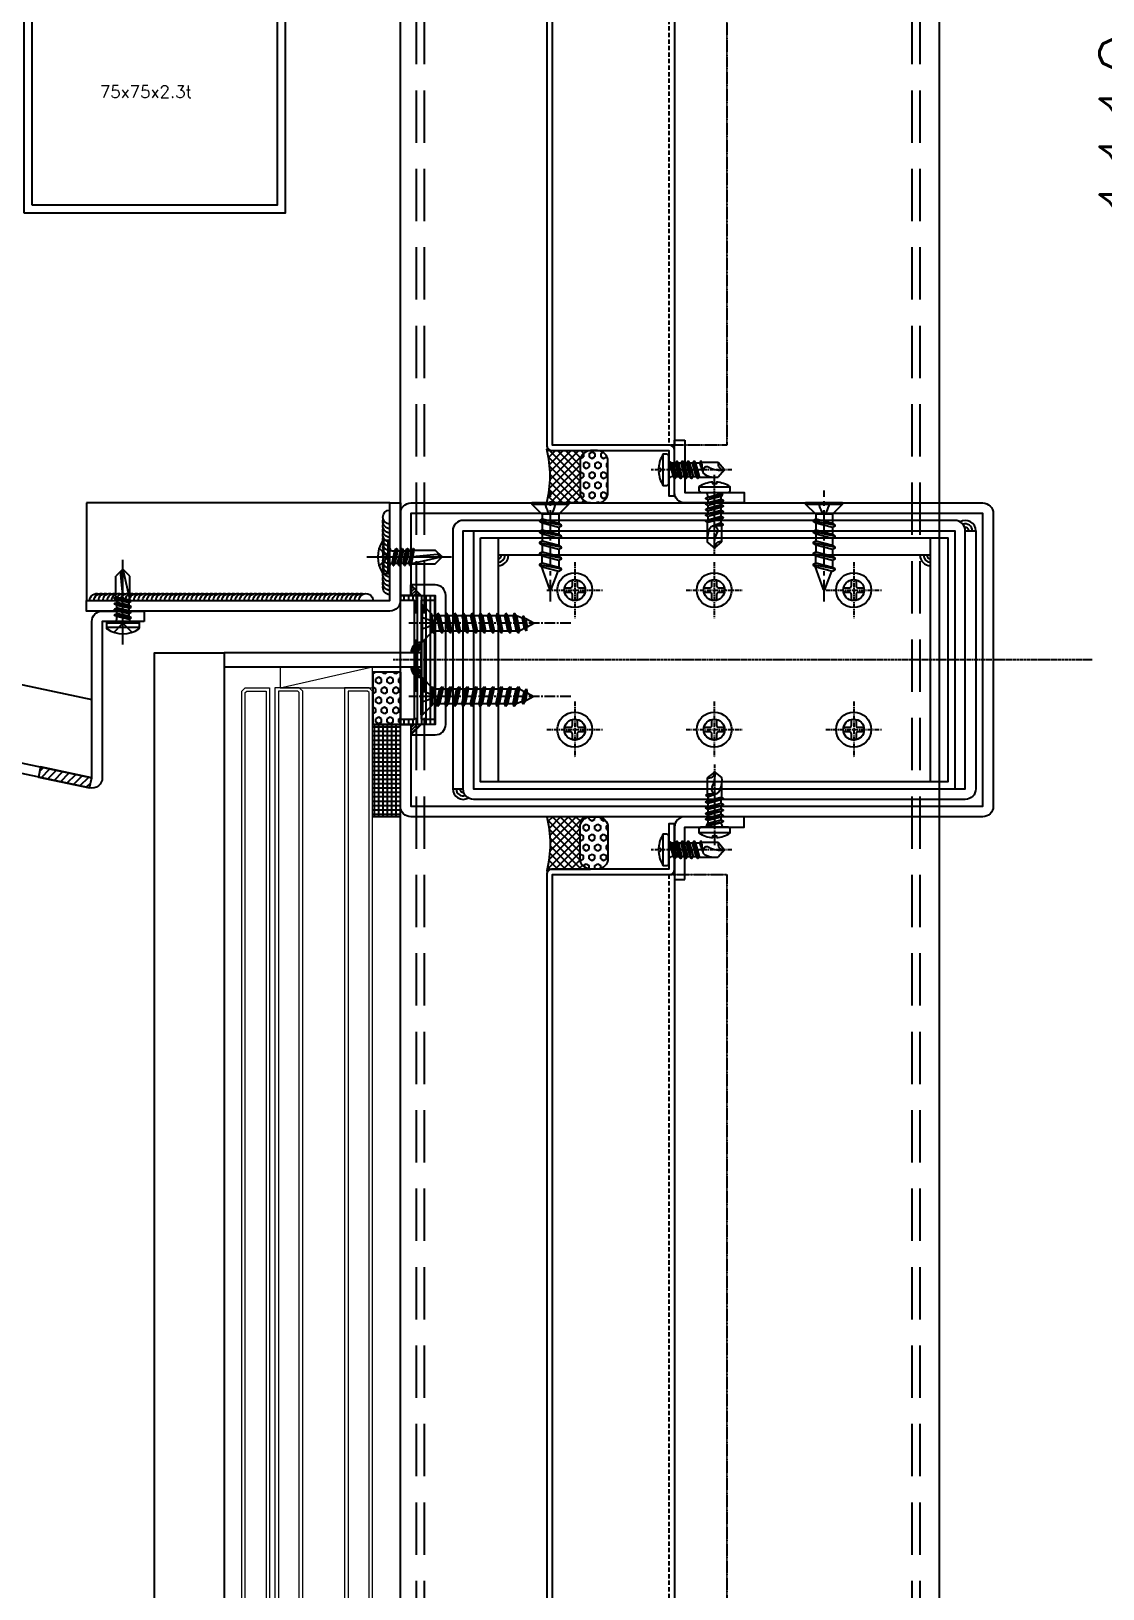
# Model space of a CAD drawing. Extents: x -3378 to 102197, y -3799 to 48702.
# Drawn here: x 85585.5 to 85892.8, y 17323.3 to 17770.1 of the extents above; entities that cross this region are included whole.
import ezdxf

# ---------------------------------------------------------------- set-up
doc = ezdxf.new("R2010")
doc.units = 0
for name, pattern in [('CEN1', [9, 6, -1, 1, -1]), ('CENTER', [2, 1.25, -0.25, 0.25, -0.25]), ('HIDDEN', [0.375, 0.25, -0.125])]:
    doc.linetypes.add(name, pattern=pattern)
for name, color, linetype in [('24WELD', 55, 'Continuous'), ('ARR', 6, 'Continuous'), ('BCM CL', 14, 'CENTER'), ('BCM-DIM', 54, 'Continuous'), ('BCM-draft', 252, 'Continuous'), ('BCM-SIL', 8, 'Continuous'), ('CENTER', 4, 'CENTER'), ('CL', 14, 'CENTER'), ('DIM', 173, 'Continuous'), ('GM_SECT_15', 15, 'Continuous'), ('不鏽鋼板S.S.PANEL', 30, 'Continuous'), ('填縫物 SEALANT', 1, 'Continuous'), ('泡棉', 8, 'Continuous'), ('矽利康', 9, 'Continuous'), ('螺絲 固定五金 FASTENERS', 124, 'Continuous'), ('螺絲、螺栓', 4, 'Continuous'), ('視覺模型鋁擠型暫替', 4, 'Continuous'), ('金屬面材 METAL PANEL', 2, 'Continuous'), ('镀锌钢板', 3, 'Continuous'), ('隔熱材 INSULATION', 9, 'HIDDEN'), ('隱藏線 HIDDEN', 8, 'HIDDEN')]:
    doc.layers.add(name, color=color, linetype=linetype)
doc.layers.add('BCM-GK', color=252, linetype='Continuous', lineweight=5)
doc.layers.add('BCM-GLA', color=4, linetype='Continuous', lineweight=5)
doc.layers.add('不顯示', color=254, linetype='Continuous', plot=False)
doc.styles.add('DIM', font='simplex.shx', dxfattribs={"bigfont": 'chineset.shx'})
doc.styles.add('GM_ANNO_TEXT', font='simplex.shx', dxfattribs={"width": 0.8})
doc.dimstyles.new('GM_DIM', dxfattribs={"dimscale": 0, "dimtxt": 20, "dimasz": 10, "dimexe": 5, "dimexo": 5, "dimgap": 5, "dimtad": 1, "dimdec": 0, "dimdsep": 46, "dimtxsty": 'GM_ANNO_TEXT', "dimblk": 'ARCHTICK', "dimcen": 0, "dimclrd": 4, "dimclre": 4, "dimclrt": 10, "dimadec": 0, "dimazin": 2, "dimtfac": 1, "dimtdec": 0, "dimtix": 1, "dimtofl": 0, "dimtmove": 2, "dimatfit": 3, "dimfxl": 1.5, "dimarcsym": 1})
pattern_1 = [(45, (-80931.47096, -992287.45455), (-0.44194173824, 0.44194173824), [])]

# ---------------------------------------------------------------- blocks, each defined once
blk = doc.blocks.new('75x75x2.3t')
at = {"layer": 'GM_SECT_15'}
for points in [[(0, -75), (75, -75), (75, 0), (0, 0)], [(2.3, -72.7), (72.7, -72.7), (72.7, -2.3), (2.3, -2.3)]]:
    blk.add_lwpolyline(points, close=True, dxfattribs=at)
at = {"layer": '不顯示', "linetype": 'Continuous', "insert": (21.79, -38.48), "char_height": 3.5, "attachment_point": 1, "style": 'DIM'}
blk.add_mtext_dynamic_manual_height_columns('75x75x2.3t', width=3.4858, gutter_width=17.5, heights=[0], dxfattribs=at)
blk = doc.blocks.new('*u927')
at = {"layer": 'CENTER', "color": 0, "ltscale": 5}
blk.add_line((28.28, 0), (-3.62, 0), dxfattribs=at)
at = {"layer": '螺絲、螺栓', "color": 0, "linetype": 'ByBlock', "ltscale": 0.2}
for p, q in [((0.3, 5.3), (0.3, -5.3)), ((3.1, 2.5), (3.1, -2.5)), ((3.1, 2.39), (4.64, 2.39)), ((5.08, 3.15), (6.34, -3.15)), ((5.7, 2.39), (7.79, 2.39)), ((8.23, 3.15), (9.49, -3.15)), ((8.85, 2.39), (10.94, 2.39)), ((11.38, 3.15), (12.64, -3.15)), ((12, 2.39), (14.09, 2.39)), ((14.53, 3.15), (15.79, -3.15)), ((17.24, 2.39), (15.15, 2.39)), ((17.68, 3.15), (18.94, -3.15)), ((18.17, 2.61), (24.84, 0.24)), ((3.1, -2.39), (5.9, -2.39)), ((6.96, -2.39), (9.05, -2.39)), ((10.11, -2.39), (12.2, -2.39)), ((13.26, -2.39), (15.35, -2.39)), ((16.41, -2.39), (18.5, -2.39)), ((24.84, -0.23), (19.52, -2.25))]:
    blk.add_line(p, q, dxfattribs=at)
blk.add_lwpolyline([(3.1, -2.5), (0.3, -5.3), (0, -5.3), (0, 5.3), (0.3, 5.3), (3.1, 2.5)], dxfattribs=at)
blk.add_lwpolyline([(0, 1.61, -0.048054), (2.67, 0.68, -0.292428), (3.1, 0, -0.292428), (2.67, -0.68, -0.048054), (0, -1.61, -0.048054)], format="xyb", dxfattribs=at)
for points in [[(6.34, -3.15), (5.9, -2.39), (4.64, 2.39), (5.08, 3.15), (5.27, 3.15), (5.7, 2.39), (6.96, -2.39), (6.53, -3.15)], [(9.49, -3.15), (9.05, -2.39), (7.79, 2.39), (8.23, 3.15), (8.42, 3.15), (8.85, 2.39), (10.11, -2.39), (9.68, -3.15)], [(12.64, -3.15), (12.2, -2.39), (10.94, 2.39), (11.38, 3.15), (11.57, 3.15), (12, 2.39), (13.26, -2.39), (12.83, -3.15)], [(15.79, -3.15), (15.35, -2.39), (14.09, 2.39), (14.53, 3.15), (14.72, 3.15), (15.15, 2.39), (16.41, -2.39), (15.98, -3.15)], [(18.94, -3.15), (18.5, -2.39), (17.24, 2.39), (17.68, 3.15), (17.87, 3.15), (18.3, 2.39), (19.56, -2.39), (19.13, -3.15)]]:
    blk.add_lwpolyline(points, close=True, dxfattribs=at)
blk.add_arc((24.75, 0), 0.252, 292.1627, 69.4623, dxfattribs=at)
blk = doc.blocks.new('*U929')
blk.add_blockref('*u927', (0, 0))
blk = doc.blocks.new('橫料01')
at = {"layer": '視覺模型鋁擠型暫替', "linetype": 'Continuous'}
h = blk.add_hatch(dxfattribs=at)
h.set_pattern_fill('ANSI31', color=1, scale=5)
h.set_pattern_definition(pattern_1)
h.paths.add_polyline_path([(-151.5, -26.5), (-148.5, -26.5), (-151.5, -23.5)])
h = blk.add_hatch(dxfattribs=at)
h.set_pattern_fill('ANSI31', color=1, scale=5)
h.set_pattern_definition(pattern_1)
h.paths.add_polyline_path([(-151.5, -66.5), (-148.5, -63.5), (-151.5, -63.5)])
at = {"layer": '視覺模型鋁擠型暫替', "color": 1, "linetype": 'Continuous'}
for points in [[(-148.5, -26.5), (-151.5, -26.5), (-151.5, -23.5), (-148.5, -26.5)], [(-148.5, -63.5), (-151.5, -63.5), (-151.5, -66.5), (-148.5, -63.5)]]:
    blk.add_lwpolyline(points, dxfattribs=at)
at = {"layer": '視覺模型鋁擠型暫替', "color": 7, "linetype": 'Continuous'}
for centre, radius, start, end in [((7.5, -8), 3, 0, 120), ((7.5, -8), 2, 0, 109.4712), ((7.5, -8), 1, 0, 99.5941), ((-136.5, -82.01), 3, 180, 300), ((-136.5, -82.01), 2, 180, 289.4712), ((-136.5, -82.01), 1, 180, 279.5941)]:
    blk.add_arc(centre, radius, start, end, dxfattribs=at)
at = {"layer": '金屬面材 METAL PANEL'}
for points in [[(-151.5, -63.5), (-151.5, -87.01), (12.5, -87.01), (12.5, -3), (-151.49, -3), (-151.5, -26.5), (-154.5, -26.5), (-154.49, -3, -0.414128), (-151.49, 0), (12.5, 0, -0.414214), (15.5, -3), (15.5, -87.01, -0.414214), (12.5, -90.01), (-151.5, -90.01, -0.414214), (-154.5, -87.01), (-154.5, -63.5)], [(-151.5, -66.5), (-144.5, -66.5, 0.414214), (-141.5, -63.5), (-141.5, -26.5, 0.414239), (-144.5, -23.5), (-151.5, -23.5), (-148.5, -26.5), (-144.5, -26.5), (-144.5, -63.5), (-148.5, -63.5)]]:
    blk.add_lwpolyline(points, format="xyb", close=True, dxfattribs=at)
at = {"layer": '镀锌钢板'}
for points in [[(-136.5, -82.01), (-136.5, -8), (4.5, -8), (4.5, -82.01), (7.5, -82.01), (7.5, -8, 0.414214), (4.5, -5), (-136.5, -5, 0.414214), (-139.5, -8), (-139.5, -82.01)], [(10.5, -8), (10.5, -82.01, -0.414214), (7.5, -85.01), (-133.5, -85.01, -0.414214), (-136.5, -82.01), (-136.5, -8), (-133.5, -8), (-133.5, -82.01), (7.5, -82.01), (7.5, -8)]]:
    blk.add_lwpolyline(points, format="xyb", close=True, dxfattribs=at)
at = {"layer": '螺絲 固定五金 FASTENERS', "xscale": -1.000000000000002, "rotation": 90}
for p in [(-111.5, 0), (-33, 0)]:
    blk.add_blockref('*U929', p, dxfattribs=at)
blk = doc.blocks.new('*U35')
blk.add_lwpolyline([(1.22, 0.68), (2.48, 0.68, -0.398336), (3.02, 0.16, -0.027263), (3.02, -0.16, -0.398336), (2.48, -0.68), (1.22, -0.68, 0.414214), (0.68, -1.22), (0.68, -2.48, -0.398336), (0.16, -3.02, -0.027263), (-0.16, -3.02, -0.398336), (-0.68, -2.48), (-0.68, -1.22, 0.414214), (-1.22, -0.68), (-2.48, -0.68, -0.398336), (-3.02, -0.16, -0.027263), (-3.02, 0.16, -0.398336), (-2.48, 0.68), (-1.22, 0.68, 0.414214), (-0.68, 1.22), (-0.68, 2.48, -0.398336), (-0.16, 3.02, -0.027263), (0.16, 3.02, -0.398336), (0.68, 2.48), (0.68, 1.22, 0.414214)], format="xyb", close=True)
blk.add_circle((0, 0), 5)
at = {"layer": 'CL'}
for p, q in [((0, 8.04), (0, -8.04)), ((-8.04, 0), (8.04, 0))]:
    blk.add_line(p, q, dxfattribs=at)
blk = doc.blocks.new('圓孔6mm')
at = {"layer": '視覺模型鋁擠型暫替', "color": 6, "linetype": 'Continuous'}
blk.add_circle((0, 0), 3, dxfattribs=at)
at = {"layer": 'BCM-draft'}
blk.add_blockref('*U35', (0, 0), dxfattribs=at)
blk = doc.blocks.new('4t 托架')
at = {"layer": '視覺模型鋁擠型暫替', "color": 7, "linetype": 'Continuous'}
for centre, radius, start, end in [((14.5, -11.5), 1, 270, 0), ((14.5, -11.5), 2, 270, 0), ((14.5, -11.5), 3, 270, 0), ((138.5, -11.5), 3, 180, 270), ((138.5, -11.5), 2, 180, 270), ((138.5, -11.5), 1, 180, 270)]:
    blk.add_arc(centre, radius, start, end, dxfattribs=at)
at = {"layer": '镀锌钢板', "color": 6, "linetype": 'Continuous'}
for p, q in [((14.5, -6.5), (14.5, -76.51)), ((138.5, -76.51), (138.5, -6.5)), ((138.5, -11.5), (14.5, -11.5))]:
    blk.add_line(p, q, dxfattribs=at)
blk.add_lwpolyline([(9.5, -6.5), (143.5, -6.5), (143.5, -76.51), (9.5, -76.51)], close=True, dxfattribs=at)
at = {"layer": '視覺模型鋁擠型暫替', "linetype": 'Continuous'}
for p in [(36.5, -21.5), (76.5, -21.5), (116.5, -21.5), (36.5, -61.51), (76.5, -61.51), (116.5, -61.51)]:
    blk.add_blockref('圓孔6mm', p, dxfattribs=at)
blk = doc.blocks.new('A$C4E2A2353')
at = {"layer": 'ARR', "color": 0, "linetype": 'ByBlock', "ltscale": 0.3}
for p, q in [((0.3, -5.3), (0.3, 5.3)), ((3.1, -2.5), (3.1, 2.5)), ((4.38, 2.15), (3.1, 2.15)), ((3.1, 1.24), (3.82, -2.16)), ((4.71, 2.87), (4.38, 2.15)), ((4.38, 2.15), (5.3, -2.16)), ((4.43, 1.96), (5.34, -2.36)), ((5.34, 2.15), (4.71, 2.87)), ((4.71, 2.87), (5.93, -2.88)), ((4.89, 2.06), (5.8, -2.26)), ((6.82, 2.15), (5.34, 2.15)), ((5.34, 2.15), (6.26, -2.16)), ((5.34, 2.15), (6.26, -2.16)), ((7.15, 2.87), (6.82, 2.15)), ((6.82, 2.15), (7.74, -2.16)), ((6.86, 1.96), (7.78, -2.36)), ((7.78, 2.15), (7.15, 2.87)), ((7.15, 2.87), (8.37, -2.88)), ((7.32, 2.06), (8.24, -2.26)), ((9.26, 2.15), (7.78, 2.15)), ((7.78, 2.15), (8.7, -2.16)), ((7.78, 2.15), (8.7, -2.16)), ((9.59, 2.87), (9.26, 2.15)), ((9.26, 2.15), (10.17, -2.16)), ((9.3, 1.96), (10.21, -2.36)), ((10.22, 2.15), (9.59, 2.87)), ((9.59, 2.87), (10.81, -2.88)), ((9.76, 2.06), (10.67, -2.26)), ((11.7, 2.15), (10.22, 2.15)), ((10.22, 2.15), (11.13, -2.16)), ((10.22, 2.15), (11.13, -2.16)), ((12.02, 2.87), (11.7, 2.15)), ((11.7, 2.15), (12.61, -2.16)), ((11.74, 1.96), (12.65, -2.36)), ((12.66, 2.15), (12.02, 2.87)), ((12.02, 2.87), (13.24, -2.88)), ((12.2, 2.06), (13.11, -2.26)), ((14.13, 2.15), (12.66, 2.15)), ((12.66, 2.15), (13.57, -2.16)), ((12.66, 2.15), (13.57, -2.16)), ((14.46, 2.87), (14.13, 2.15)), ((14.13, 2.15), (15.05, -2.16)), ((14.18, 1.96), (15.09, -2.36)), ((15.09, 2.15), (14.46, 2.87)), ((14.46, 2.87), (15.68, -2.88)), ((14.64, 2.06), (15.55, -2.26)), ((16.57, 2.15), (15.09, 2.15)), ((15.09, 2.15), (16.01, -2.16)), ((15.09, 2.15), (16.01, -2.16)), ((16.9, 2.87), (16.57, 2.15)), ((16.57, 2.15), (17.49, -2.16)), ((16.61, 1.96), (17.53, -2.36)), ((17.53, 2.15), (16.9, 2.87)), ((16.9, 2.87), (18.12, -2.88)), ((17.07, 2.06), (17.99, -2.26)), ((19.01, 2.15), (17.53, 2.15)), ((17.53, 2.15), (18.45, -2.16)), ((17.53, 2.15), (18.45, -2.16)), ((19.34, 2.87), (19.01, 2.15)), ((19.01, 2.15), (19.92, -2.16)), ((19.05, 1.96), (19.96, -2.36)), ((19.97, 2.15), (19.34, 2.87)), ((19.34, 2.87), (20.56, -2.88)), ((19.51, 2.06), (20.42, -2.26)), ((21.45, 2.15), (19.97, 2.15)), ((19.97, 2.15), (20.88, -2.16)), ((19.97, 2.15), (20.88, -2.16)), ((21.77, 2.87), (21.45, 2.15)), ((21.77, 2.87), (21.45, 2.15)), ((21.45, 2.15), (22.36, -2.16)), ((21.45, 2.15), (22.36, -2.16)), ((21.49, 1.96), (22.4, -2.36)), ((21.49, 1.96), (22.4, -2.36)), ((22.41, 2.15), (21.77, 2.87)), ((21.77, 2.87), (22.99, -2.88)), ((22.41, 2.15), (21.77, 2.87)), ((21.77, 2.87), (22.99, -2.88)), ((21.95, 2.06), (22.86, -2.26)), ((21.95, 2.06), (22.86, -2.26)), ((23.88, 2.15), (22.41, 2.15)), ((22.41, 2.15), (23.32, -2.16)), ((23.88, 2.15), (22.41, 2.15)), ((22.41, 2.15), (23.32, -2.16)), ((22.41, 2.15), (23.32, -2.16)), ((22.41, 2.15), (23.32, -2.16)), ((24.21, 2.87), (23.88, 2.15)), ((24.21, 2.87), (23.88, 2.15)), ((23.88, 2.15), (24.8, -2.16)), ((23.88, 2.15), (24.8, -2.16)), ((23.93, 1.96), (24.84, -2.36)), ((23.93, 1.96), (24.84, -2.36)), ((24.84, 2.15), (24.21, 2.87)), ((24.21, 2.87), (25.43, -2.88)), ((24.84, 2.15), (24.21, 2.87)), ((24.21, 2.87), (25.43, -2.88)), ((24.38, 2.06), (25.3, -2.26)), ((24.38, 2.06), (25.3, -2.26)), ((26.32, 2.15), (24.84, 2.15)), ((24.84, 2.15), (25.76, -2.16)), ((26.32, 2.15), (24.84, 2.15)), ((24.84, 2.15), (25.76, -2.16)), ((24.84, 2.15), (25.76, -2.16)), ((24.84, 2.15), (25.76, -2.16)), ((26.65, 2.87), (26.32, 2.15)), ((26.65, 2.87), (26.32, 2.15)), ((26.32, 2.15), (27.24, -2.16)), ((26.32, 2.15), (27.24, -2.16)), ((26.36, 1.96), (27.28, -2.36)), ((26.36, 1.96), (27.28, -2.36)), ((27.28, 2.15), (26.65, 2.87)), ((26.65, 2.87), (27.87, -2.88)), ((27.28, 2.15), (26.65, 2.87)), ((26.65, 2.87), (27.87, -2.88)), ((26.82, 2.06), (27.74, -2.26)), ((26.82, 2.06), (27.74, -2.26)), ((28.91, 1.45), (27.28, 2.15)), ((27.28, 2.15), (28.19, -2.16)), ((27.28, 2.15), (28.19, -2.16)), ((27.28, 2.15), (28.19, -2.16)), ((27.28, 2.15), (28.19, -2.16)), ((29.24, 2.17), (28.91, 1.45)), ((28.91, 1.45), (29.52, -1.46)), ((29.96, 0.99), (29.24, 2.17)), ((29.24, 2.17), (30.16, -2.18)), ((32.25, 0), (29.96, 1.25)), ((29.96, 0.99), (30.39, -1)), ((32.26, 0), (32.25, 0)), ((3.1, -1.02), (3.49, -2.88)), ((3.1, -2.44), (3.49, -2.88)), ((3.49, -2.88), (3.82, -2.16)), ((3.82, -2.16), (5.3, -2.16)), ((5.3, -2.16), (5.93, -2.88)), ((5.93, -2.88), (6.26, -2.16)), ((6.26, -2.16), (7.74, -2.16)), ((7.74, -2.16), (8.37, -2.88)), ((8.37, -2.88), (8.7, -2.16)), ((8.7, -2.16), (10.17, -2.16)), ((10.17, -2.16), (10.81, -2.88)), ((10.81, -2.88), (11.13, -2.16)), ((11.13, -2.16), (12.61, -2.16)), ((12.61, -2.16), (13.24, -2.88)), ((13.24, -2.88), (13.57, -2.16)), ((13.57, -2.16), (15.05, -2.16)), ((15.05, -2.16), (15.68, -2.88)), ((15.68, -2.88), (16.01, -2.16)), ((16.01, -2.16), (17.49, -2.16)), ((17.49, -2.16), (18.12, -2.88)), ((18.12, -2.88), (18.45, -2.16)), ((18.45, -2.16), (19.92, -2.16)), ((19.92, -2.16), (20.56, -2.88)), ((20.56, -2.88), (20.88, -2.16)), ((20.88, -2.16), (22.36, -2.16)), ((22.36, -2.16), (22.99, -2.88)), ((22.36, -2.16), (22.99, -2.88)), ((22.99, -2.88), (23.32, -2.16)), ((22.99, -2.88), (23.32, -2.16)), ((23.32, -2.16), (24.8, -2.16)), ((23.32, -2.16), (24.8, -2.16)), ((24.8, -2.16), (25.43, -2.88)), ((24.8, -2.16), (25.43, -2.88)), ((25.43, -2.88), (25.76, -2.16)), ((25.43, -2.88), (25.76, -2.16)), ((25.76, -2.16), (27.24, -2.16)), ((25.76, -2.16), (27.24, -2.16)), ((27.24, -2.16), (27.87, -2.88)), ((27.24, -2.16), (27.87, -2.88)), ((27.87, -2.88), (28.19, -2.16)), ((27.87, -2.88), (28.19, -2.16)), ((28.19, -2.16), (29.52, -1.46)), ((29.52, -1.46), (30.16, -2.18)), ((30.16, -2.18), (30.39, -1)), ((30.39, -1), (32.25, -0.01)), ((32.25, -0.01), (32.26, 0))]:
    blk.add_line(p, q, dxfattribs=at)
at = {"layer": 'ARR', "color": 0, "linetype": 'CEN1', "ltscale": 0.5}
blk.add_line((42.86, 0), (-3.62, 0), dxfattribs=at)
at = {"layer": 'ARR', "color": 0, "linetype": 'ByBlock', "ltscale": 0.3}
blk.add_lwpolyline([(3.1, 2.5), (0.3, 5.3), (0, 5.3), (0, -5.3), (0.3, -5.3), (3.1, -2.5)], dxfattribs=at)
blk.add_lwpolyline([(0, -1.61, 0.048054), (2.67, -0.68, 0.292428), (3.1, 0, 0.292428), (2.67, 0.68, 0.048054), (0, 1.61, 0.048054)], format="xyb", dxfattribs=at)
blk = doc.blocks.new('*U920')
at = {"layer": '螺絲、螺栓', "color": 0, "linetype": 'ByBlock', "xscale": -1, "rotation": 180}
blk.add_blockref('A$C4E2A2353', (0, 0), dxfattribs=at)
blk = doc.blocks.new('玻璃飾條03')
at = {"layer": '視覺模型鋁擠型暫替', "color": 2, "linetype": 'Continuous'}
for centre, radius, start, end in [((56.5, 0), 3, 90, 180), ((56.5, 0), 2.5, 90, 180), ((56.5, 0), 2, 90, 180), ((56.5, 0), 1.5, 90, 180), ((56.5, 0), 1, 90, 180), ((56.5, -4), 3, 180, 270), ((56.5, -4), 2.5, 180, 270), ((56.5, -4), 2, 180, 270), ((56.5, -4), 1.5, 180, 270), ((56.5, -4), 1, 180, 270)]:
    blk.add_arc(centre, radius, start, end, dxfattribs=at)
at = {"layer": '金屬面材 METAL PANEL', "linetype": 'Continuous'}
for points in [[(56.5, -19), (60.5, -19), (60.5, 15), (56.5, 15)], [(0, -4), (56.5, -4), (56.5, 0), (0, 0)]]:
    blk.add_lwpolyline(points, close=True, dxfattribs=at)
at = {"layer": '螺絲 固定五金 FASTENERS', "xscale": -1, "rotation": 180}
blk.add_blockref('*U920', (56.5, 8.5), dxfattribs=at)
at = {"layer": '螺絲 固定五金 FASTENERS'}
blk.add_blockref('*U920', (56.5, -12.5), dxfattribs=at)
blk = doc.blocks.new('A$C19CB1797')
at = {"layer": 'BCM-SIL'}
for p, q in [((8.28, 24.29, 0), (8.28, 0, 0)), ((3.53, 19.39, 0), (13.03, 19.39, 0)), ((3.53, 18.16, 0), (13.03, 18.16, 0)), ((6.49, 17.06, 0), (5.88, 16.71, 0)), ((5.88, 16.71, 0), (10.68, 15.91, 0)), ((5.88, 16.71, 0), (5.88, 16.51, 0)), ((5.88, 16.51, 0), (10.68, 15.72, 0)), ((5.88, 16.51, 0), (6.49, 16.16, 0)), ((6.49, 15.47, 0), (5.88, 15.12, 0)), ((5.88, 15.12, 0), (10.68, 14.32, 0)), ((5.88, 15.12, 0), (5.88, 14.92, 0)), ((5.88, 14.92, 0), (10.68, 14.13, 0)), ((5.88, 14.92, 0), (6.49, 14.57, 0)), ((6.49, 13.88, 0), (5.88, 13.53, 0)), ((5.88, 13.53, 0), (10.68, 12.74, 0)), ((5.88, 13.53, 0), (5.88, 13.33, 0)), ((6.49, 17.06, 0), (10.07, 16.26, 0)), ((6.49, 16.16, 0), (10.07, 15.36, 0)), ((6.49, 16.16, 0), (6.49, 15.47, 0)), ((6.49, 15.47, 0), (10.07, 14.68, 0)), ((6.49, 14.57, 0), (10.07, 13.78, 0)), ((6.49, 14.57, 0), (6.49, 13.88, 0)), ((6.49, 13.88, 0), (10.07, 13.09, 0)), ((10.07, 17.06, 0), (10.07, 16.26, 0)), ((10.07, 17.06, 0), (10.07, 16.26, 0)), ((10.07, 16.26, 0), (10.68, 15.91, 0)), ((10.68, 15.72, 0), (10.07, 15.36, 0)), ((10.07, 15.36, 0), (10.07, 14.68, 0)), ((10.07, 14.68, 0), (10.68, 14.32, 0)), ((10.68, 14.13, 0), (10.07, 13.78, 0)), ((10.07, 13.78, 0), (10.07, 13.09, 0)), ((10.68, 15.91, 0), (10.68, 15.72, 0)), ((10.68, 14.32, 0), (10.68, 14.13, 0)), ((5.88, 13.33, 0), (10.68, 12.54, 0)), ((5.88, 13.33, 0), (6.49, 12.98, 0)), ((6.49, 12.3, 0), (5.88, 11.94, 0)), ((5.88, 11.94, 0), (10.68, 11.15, 0)), ((5.88, 11.94, 0), (5.88, 11.75, 0)), ((5.88, 11.75, 0), (10.68, 10.95, 0)), ((5.88, 11.75, 0), (6.28, 11.52, 0)), ((8.28, 2.66, 0), (6.28, 11.52, 0)), ((6.28, 11.52, 0), (6.28, 4.66, 0)), ((6.28, 11.52, 0), (10.28, 10.72, 0)), ((6.49, 12.98, 0), (10.07, 12.19, 0)), ((6.49, 12.98, 0), (6.49, 12.3, 0)), ((6.49, 12.3, 0), (10.07, 11.5, 0)), ((9.03, 4.16, 0), (8.28, 11.12, 0)), ((10.07, 13.09, 0), (10.68, 12.74, 0)), ((10.68, 12.54, 0), (10.07, 12.19, 0)), ((10.07, 12.19, 0), (10.07, 11.5, 0)), ((10.07, 11.5, 0), (10.68, 11.15, 0)), ((10.68, 10.95, 0), (10.28, 10.72, 0)), ((10.28, 10.72, 0), (10.28, 4.66, 0)), ((10.68, 12.74, 0), (10.68, 12.54, 0)), ((10.68, 11.15, 0), (10.68, 10.95, 0)), ((6.28, 4.66, 0), (8.28, 2.66, 0)), ((8.28, 2.66, 0), (10.28, 4.66, 0)), ((8.28, 2.66, 0), (9.03, 4.16, 0))]:
    blk.add_line(p, q, dxfattribs=at)
at = {"layer": 'BCM-SIL', "elevation": 0}
blk.add_lwpolyline([(12.8, 19.81, 0.297439), (3.75, 19.81, 0.253368), (3.53, 19.39), (3.53, 18.16, 0.414214), (4.03, 17.66), (12.53, 17.66, 0.414214), (13.03, 18.16), (13.03, 19.39, 0.253368)], format="xyb", close=True, dxfattribs=at)
at = {"layer": 'BCM-SIL', "ltscale": 0.1, "elevation": 0}
blk.add_lwpolyline([(5.78, 20.77), (7.8, 18.64, 0.205918), (8.28, 18.43, 0.205918), (8.75, 18.64), (10.78, 20.77)], format="xyb", dxfattribs=at)
at = {"layer": 'BCM-SIL'}
for centre, start, end in [((5.89, 17.06, 0), 0, 90), ((10.67, 17.06, 0), 90, 180)]:
    blk.add_arc(centre, 0.6, start, end, dxfattribs=at)
blk = doc.blocks.new('*U740')
for centre, end in [((1.34, 41.48), 196.35291), ((1.43, 43.98), 196.35291), ((1.02, 31.48), 196.35291), ((1.1, 33.98), 196.35291), ((1.18, 36.48), 196.35291), ((1.26, 38.98), 196.35291), ((0.78, 23.99), 196.35291), ((0.86, 26.49), 196.35291), ((0.94, 28.98), 196.35291), ((0.45, 13.99), 196.35291), ((0.53, 16.49), 196.35291), ((0.62, 18.99), 196.35291), ((0.7, 21.49), 196.35291), ((0.21, 6.5), 196.35291), ((0.29, 9), 196.35291), ((0.37, 11.49), 196.35291), ((0.13, 4), 268.14306)]:
    blk.add_arc(centre, 4, 88.14306, end)
blk = doc.blocks.new('*U741')
for centre, end in [((-156.42, 5.07), 286.35291), ((-153.92, 4.99), 286.35291), ((-151.42, 4.91), 286.35291), ((-148.92, 4.83), 286.35291), ((-146.42, 4.75), 286.35291), ((-143.92, 4.67), 286.35291), ((-141.43, 4.59), 286.35291), ((-138.93, 4.5), 286.35291), ((-136.43, 4.42), 286.35291), ((-133.93, 4.34), 286.35291), ((-131.43, 4.26), 286.35291), ((-128.93, 4.18), 286.35291), ((-126.43, 4.1), 286.35291), ((-123.93, 4.02), 286.35291), ((-121.44, 3.94), 286.35291), ((-118.94, 3.86), 286.35291), ((-116.44, 3.78), 286.35291), ((-113.94, 3.69), 286.35291), ((-111.44, 3.61), 286.35291), ((-108.94, 3.53), 286.35291), ((-106.44, 3.45), 286.35291), ((-103.95, 3.37), 286.35291), ((-101.45, 3.29), 286.35291), ((-98.95, 3.21), 286.35291), ((-96.45, 3.13), 286.35291), ((-93.95, 3.05), 286.35291), ((-91.45, 2.96), 286.35291), ((-88.95, 2.88), 286.35291), ((-86.45, 2.8), 286.35291), ((-83.96, 2.72), 286.35291), ((-81.46, 2.64), 286.35291), ((-78.96, 2.56), 286.35291), ((-76.46, 2.48), 286.35291), ((-73.96, 2.4), 286.35291), ((-71.46, 2.32), 286.35291), ((-68.96, 2.24), 286.35291), ((-66.47, 2.15), 286.35291), ((-63.97, 2.07), 286.35291), ((-61.47, 1.99), 286.35291), ((-58.97, 1.91), 286.35291), ((-56.47, 1.83), 286.35291), ((-53.97, 1.75), 286.35291), ((-51.47, 1.67), 286.35291), ((-48.97, 1.59), 286.35291), ((-46.48, 1.51), 286.35291), ((-43.98, 1.43), 286.35291), ((-41.48, 1.34), 286.35291), ((-38.98, 1.26), 286.35291), ((-36.48, 1.18), 286.35291), ((-33.98, 1.1), 286.35291), ((-31.48, 1.02), 286.35291), ((-28.98, 0.94), 286.35291), ((-26.49, 0.86), 286.35291), ((-23.99, 0.78), 286.35291), ((-21.49, 0.7), 286.35291), ((-18.99, 0.62), 286.35291), ((-16.49, 0.53), 286.35291), ((-13.99, 0.45), 286.35291), ((-11.49, 0.37), 286.35291), ((-9, 0.29), 286.35291), ((-6.5, 0.21), 286.35291), ((-4, 0.13), 358.14306)]:
    blk.add_arc(centre, 4, 178.14306, end)
blk = doc.blocks.new('鋁板彎01')
at = {"layer": '金屬面材 METAL PANEL', "linetype": 'Continuous'}
blk.add_line((-3, 0), (-90, 0), dxfattribs=at)
at = {"layer": '金屬面材 METAL PANEL'}
blk.add_line((-90, 0), (-90, -28), dxfattribs=at)
blk.add_lwpolyline([(0, 0), (0, -28, -0.414214), (-3, -31), (-90, -31), (-90, -28), (-3, -28), (-3, 0), (-0.01, 0)], format="xyb", dxfattribs=at)
at = {"layer": '24WELD', "xscale": -0.5062500000000012, "yscale": 0.5062500000000012, "zscale": 0.5062500000000005, "rotation": 178.1430628016458}
for name, p in [('*U740', (-3, -2.03)), ('*U741', (-7.86, -28))]:
    blk.add_blockref(name, p, dxfattribs=at)
at = {"layer": 'BCM-SIL', "rotation": 90}
blk.add_blockref('A$C19CB1797', (14.66, -23.78, 0), dxfattribs=at)
blk = doc.blocks.new('*u55')
at = {"layer": '泡棉'}
h = blk.add_hatch(dxfattribs=at)
h.set_pattern_fill('HEX', color=256, scale=0.3)
h.set_pattern_definition([(0, (-4141.5022, 978.2385), (0, 1.6497784), [0.9525, -1.905]), (120, (-4141.5022, 978.2385), (-1.42875, -0.8248892), [0.9525, -1.905]), (60, (-4140.5497, 978.2385), (-1.42875, 0.8248892), [0.9525, -1.905])])
edge = h.paths.add_edge_path()
edge.add_line((-12, 9.53), (-3, 9.53))
edge.add_arc((-3, 12.53), 3, 270, 360)
edge.add_line((0, 12.53), (0, 14.53))
edge.add_arc((-3, 14.53), 3, 0, 90)
edge.add_line((-3, 17.53), (-12, 17.53))
edge.add_arc((-12, 14.53), 3, 90, 180)
edge.add_line((-15, 14.53), (-15, 12.53))
edge.add_arc((-12, 12.53), 3, 180, 270)
at = {"layer": '矽利康'}
h = blk.add_hatch(dxfattribs=at)
h.set_pattern_fill('ANSI37', color=256, scale=0.5, style=0)
h.set_pattern_definition([(45, (-4141.5022, 978.2385), (-1.122532, 1.122532), []), (135, (-4141.5022, 978.2385), (-1.122532, -1.122532), [])])
edge = h.paths.add_edge_path()
edge.add_arc((-7.73, -32.06), 32.98, 76.4372, 103.5628)
edge.add_arc((-16.6, 1.13), 1.6, 315, 360)
edge.add_line((-15, 1.13), (-15, 12.53))
edge.add_arc((-12, 12.53), 3, 180, 270)
edge.add_line((-12, 9.53), (-3, 9.53))
edge.add_arc((-3, 12.53), 3, 270, 360)
edge.add_line((0, 12.53), (0, 0))
at = {"layer": '泡棉'}
blk.add_lwpolyline([(-12, 9.53), (-3, 9.53, 0.414214), (0, 12.53), (0, 14.53, 0.414214), (-3, 17.53), (-12, 17.53, 0.414214), (-15, 14.53), (-15, 12.53, 0.414214)], format="xyb", close=True, dxfattribs=at)
at = {"layer": '矽利康'}
blk.add_lwpolyline([(0, 0, 0.118914), (-15.47, 0, 0.198912), (-15, 1.13), (-15, 12.53, 0.414214), (-12, 9.53), (-3, 9.53, 0.414214), (0, 12.53)], format="xyb", close=True, dxfattribs=at)
blk = doc.blocks.new('M5x16圓頭自攻')
at = {"layer": 'ARR', "color": 0, "linetype": 'ByBlock', "ltscale": 0.3}
for p, q in [((-1.61, -4.5), (-1.61, 4.5)), ((0.5, 2.24), (1.14, 1.9)), ((0.72, 2.13), (1.65, -2.5)), ((1.89, 1.9), (1.14, 1.9)), ((2.24, 2.5), (3.24, -2.5)), ((3.48, 1.9), (2.73, 1.9)), ((3.83, 2.5), (4.83, -2.5)), ((5.07, 1.9), (4.32, 1.9)), ((5.42, 2.5), (6.42, -2.5)), ((6.81, 1.9), (5.91, 1.9)), ((7.16, 2.5), (8.16, -2.5)), ((8.4, 1.9), (7.65, 1.9)), ((8.73, 1.9), (7.98, 1.9)), ((9.08, 2.5), (9.7, -0.6)), ((14.12, 2.1), (9.46, 2.1)), ((15.83, 0.06), (14.12, 2.1)), ((15.83, 0.06), (15.95, 0.06)), ((16, -0.01), (16, 0.01)), ((2.14, -1.9), (2.89, -1.9)), ((3.73, -1.9), (4.48, -1.9)), ((5.32, -1.9), (6.07, -1.9)), ((6.91, -1.9), (7.81, -1.9)), ((8.54, -2.1), (12.91, -2.1)), ((15.83, -0.06), (14.12, -2.1)), ((15.83, -0.06), (15.95, -0.06))]:
    blk.add_line(p, q, dxfattribs=at)
at = {"layer": 'ARR', "color": 0, "linetype": 'CENTER', "ltscale": 0.87}
blk.add_line((18, 0), (-5.1, 0), dxfattribs=at)
at = {"layer": 'ARR', "color": 0, "linetype": 'ByBlock', "ltscale": 0.3}
blk.add_lwpolyline([(-2.98, -0.5, 0.134476), (-1.61, -4.5), (-0.58, -4.5, 0.198912), (-0.44, -4.44), (-0.06, -4.06, 0.198912), (0, -3.92), (0, 3.92, 0.198912), (-0.06, 4.06), (-0.44, 4.44, 0.198912), (-0.58, 4.5), (-1.61, 4.5, 0.134562), (-2.98, 0.5), (-2.48, 0.5), (-2.48, -0.5), (-2.98, -0.5)], format="xyb", dxfattribs=at)
blk.add_lwpolyline([(1.14, 1.9), (2.14, -1.9), (1.8, -2.5), (1.65, -2.5), (1.3, -1.9), (0.3, 1.9), (0.5, 2.24)], dxfattribs=at)
for points in [[(3.24, -2.5), (2.89, -1.9), (1.89, 1.9), (2.24, 2.5), (2.39, 2.5), (2.73, 1.9), (3.73, -1.9), (3.39, -2.5)], [(4.83, -2.5), (4.48, -1.9), (3.48, 1.9), (3.83, 2.5), (3.98, 2.5), (4.32, 1.9), (5.32, -1.9), (4.98, -2.5)], [(6.42, -2.5), (6.07, -1.9), (5.07, 1.9), (5.42, 2.5), (5.57, 2.5), (5.91, 1.9), (6.91, -1.9), (6.57, -2.5)], [(8.16, -2.5), (7.81, -1.9), (6.81, 1.9), (7.16, 2.5), (7.31, 2.5), (7.65, 1.9), (8.65, -1.9), (8.31, -2.5)], [(9.08, 2.5), (8.73, 1.9), (9.7, -0.6), (9.46, 2.1), (9.23, 2.5)]]:
    blk.add_lwpolyline(points, close=True, dxfattribs=at)
for centre, radius, start, end in [((0.67, 3.07), 0.874, 220.3388, 257.7802), ((10.86, -0.29), 1.2, 56.152, 236.152), ((14.85, 6.88), 7.01, 241.6458, 278.008), ((15.9, 1.75), 1.82, 168.8617, 267.6865), ((15.95, 0.01), 0.05, 0, 90), ((1.17, -3.34), 1.44, 84.7312, 144.22), ((13.52, 4.88), 7.01, 241.6458, 274.9541), ((15.95, -0.01), 0.05, 270, 0)]:
    blk.add_arc(centre, radius, start, end, dxfattribs=at)
blk = doc.blocks.new('*U255')
blk.add_blockref('M5x16圓頭自攻', (0, 0))
blk = doc.blocks.new('*U653')
at = {"layer": 'BCM-draft', "linetype": 'HIDDEN', "ltscale": 5}
blk.add_line((16.6, 35), (340.05, 35), dxfattribs=at)
at = {"layer": 'BCM-draft'}
blk.add_lwpolyline([(16.6, 36.6), (340.05, 36.6)], dxfattribs=at)
at = {"layer": '不鏽鋼板S.S.PANEL'}
blk.add_lwpolyline([(341.65, 1.6), (341.65, 35), (354.65, 35), (354.65, 36.6), (341.65, 36.6, 0.414214), (340.05, 35), (340.05, 1.6), (16.6, 1.6), (16.6, 35, 0.414214), (15, 36.6), (2, 36.6), (2, 35), (15, 35), (15, 1.6, 0.414214), (16.6, 0), (340.05, 0, 0.414214)], format="xyb", close=True, dxfattribs=at)
at = {"layer": '金屬面材 METAL PANEL'}
for points in [[(18, 39.6), (3, 39.6), (3, 56.6), (0, 56.6), (0, 39.6, 0.414214), (3, 36.6), (18, 36.6)], [(338.65, 39.6), (353.65, 39.6), (353.65, 56.6), (356.65, 56.6), (356.65, 39.6, -0.414214), (353.65, 36.6), (338.65, 36.6)]]:
    blk.add_lwpolyline(points, format="xyb", close=True, dxfattribs=at)
at = {"layer": '隔熱材 INSULATION', "const_width": 0.2}
blk.add_lwpolyline([(340.05, 35), (340.05, 51.6), (16.6, 51.6), (16.6, 35)], dxfattribs=at)
at = {"layer": '隔熱材 INSULATION'}
blk.add_lwpolyline([(340.05, 1.6), (16.6, 1.6), (16.6, 51.6), (340.05, 51.6)], close=True, dxfattribs=at)
at = {"layer": '填縫物 SEALANT', "extrusion": (0, 0, -1), "zscale": -1}
blk.add_blockref('*u55', (0, 0), dxfattribs=at)
at = {"layer": '填縫物 SEALANT'}
blk.add_blockref('*u55', (356.65, 0), dxfattribs=at)
at = {"layer": '螺絲 固定五金 FASTENERS'}
for p, rotation in [((3, 48.1), 180), ((9.5, 35), 90), ((347.15, 35), 90)]:
    blk.add_blockref('*U255', p, dxfattribs=dict(at, rotation=rotation))
blk.add_blockref('*U255', (353.65, 48.1), dxfattribs=at)
blk = doc.blocks.new('*U657')
at = {"layer": 'BCM-draft', "linetype": 'HIDDEN', "ltscale": 5}
blk.add_line((16.6, 35), (646.73, 35), dxfattribs=at)
at = {"layer": 'BCM-draft'}
blk.add_lwpolyline([(16.6, 36.6), (646.73, 36.6)], dxfattribs=at)
at = {"layer": '不鏽鋼板S.S.PANEL'}
blk.add_lwpolyline([(648.33, 1.6), (648.33, 35), (661.33, 35), (661.33, 36.6), (648.33, 36.6, 0.414214), (646.73, 35), (646.73, 1.6), (16.6, 1.6), (16.6, 35, 0.414214), (15, 36.6), (2, 36.6), (2, 35), (15, 35), (15, 1.6, 0.414214), (16.6, 0), (646.73, 0, 0.414214)], format="xyb", close=True, dxfattribs=at)
at = {"layer": '金屬面材 METAL PANEL'}
blk.add_lwpolyline([(645.33, 39.6), (660.33, 39.6), (660.33, 56.6), (663.33, 56.6), (663.33, 39.6, -0.414214), (660.33, 36.6), (645.33, 36.6)], format="xyb", close=True, dxfattribs=at)
at = {"layer": '隔熱材 INSULATION', "const_width": 0.2}
blk.add_lwpolyline([(646.73, 35), (646.73, 51.6), (16.6, 51.6), (16.6, 35)], dxfattribs=at)
at = {"layer": '隔熱材 INSULATION'}
blk.add_lwpolyline([(646.73, 1.6), (16.6, 1.6), (16.6, 51.6), (646.73, 51.6)], close=True, dxfattribs=at)
at = {"layer": '填縫物 SEALANT'}
blk.add_blockref('*u55', (663.33, 0), dxfattribs=at)
at = {"layer": '螺絲 固定五金 FASTENERS', "rotation": 90}
blk.add_blockref('*U255', (653.83, 35), dxfattribs=at)
at = {"layer": '螺絲 固定五金 FASTENERS'}
blk.add_blockref('*U255', (660.33, 48.1), dxfattribs=at)
blk = doc.blocks.new('_ArchTick')
at = {"color": 0, "linetype": 'ByBlock', "const_width": 0.15}
blk.add_lwpolyline([(-0.5, -0.5), (0.5, 0.5)], dxfattribs=at)
blk = doc.blocks.new('*D847')
at = {"layer": 'Defpoints', "color": 0, "ltscale": 10, "transparency": 16777216}
for p in [(85814.1, 18298.09, 0), (85916.87, 18298.09), (85827.93, 17188.09, 0)]:
    blk.add_point(p, dxfattribs=at)
at = {"layer": 'DIM', "color": 4, "lineweight": -2, "ltscale": 10, "transparency": 16777216}
for p, q in [((85819.1, 18298.09), (85921.87, 18298.09)), ((85916.87, 17188.09), (85916.87, 18298.09)), ((85832.93, 17188.09), (85921.87, 17188.09))]:
    blk.add_line(p, q, dxfattribs=at)
at = {"layer": 'DIM', "color": 4, "lineweight": -2, "ltscale": 10, "transparency": 16777216, "xscale": 10, "yscale": 10, "zscale": 10}
for p, rotation in [((85916.87, 18298.09), 90), ((85916.87, 17188.09), 270)]:
    blk.add_blockref('_ArchTick', p, dxfattribs=dict(at, rotation=rotation))
at = {"layer": 'DIM', "color": 10, "ltscale": 10, "transparency": 16777216, "insert": (85901.87, 17743.09), "char_height": 20, "attachment_point": 5, "rotation": 90, "style": 'GM_ANNO_TEXT', "bg_fill": 3, "box_fill_scale": 1.1, "bg_fill_color": 256, "bg_fill_true_color": 13158600, "bg_fill_transparency": 0}
blk.add_mtext('1110', dxfattribs=at)

msp = doc.modelspace()

# ---------------------------------------------------------------- hatches: boundary and pattern name
h = msp.add_hatch()
h.set_pattern_fill('ANSI31', color=9, scale=10, angle=45, style=0)
h.set_pattern_definition([(90, (21282.4865, -594056.1759), (-1.25, 1e-15), [])])
h.paths.add_polyline_path([(85691.366, 17608.255), (85701.366, 17608.255), (85701.366, 17571.255), (85691.366, 17571.255), (85691.366, 17572.755), (85695.366, 17572.755), (85695.366, 17606.755), (85691.366, 17606.755)])
at = {"layer": 'BCM-DIM', "linetype": 'Continuous'}
h = msp.add_hatch(dxfattribs=at)
h.set_pattern_fill('ANSI37', color=256, scale=10, angle=45)
h.set_pattern_definition([(90, (-9302.313, -980290.739), (-1.25, 0), []), (180, (-9302.313, -980290.739), (-1e-16, -1.25), [])])
h.paths.add_polyline_path([(85691.366, 17571.255), (85683.366, 17571.255), (85683.366, 17544.747), (85691.366, 17544.747)])
at = {"layer": '泡棉'}
h = msp.add_hatch(dxfattribs=at)
h.set_pattern_fill('HEX', color=256, scale=0.3, angle=90)
h.set_pattern_definition([(90, (85845.9861, 17477.5944), (-1.649778, 1e-16), [0.9525, -1.905]), (210, (85845.9861, 17477.5944), (0.824889, -1.42875), [0.9525, -1.905]), (150, (85845.9861, 17478.5469), (-0.824889, -1.42875), [0.9525, -1.905])])
h.paths.add_polyline_path([(85691.486, 17586.255), (85683.486, 17586.255), (85683.486, 17571.255), (85691.486, 17571.255)])
at = {"layer": '金屬面材 METAL PANEL'}
h = msp.add_hatch(dxfattribs=at)
h.set_pattern_fill('ANSI31', color=1, scale=0.5)
h.set_pattern_definition([(45, (7564.8756, -81166.9875), (-1.122532015, 1.122532015), [])])
h.paths.add_polyline_path([(85588.192, 17559.04), (85587.57, 17556.105), (85602.245, 17552.997), (85602.866, 17555.931)])

# ---------------------------------------------------------------- linework, layer by layer
at = {"color": 6, "linetype": 'Continuous', "elevation": 0}
msp.add_lwpolyline([(85691.366, 17608.255), (85701.366, 17608.255), (85701.366, 17571.255), (85691.366, 17571.255), (85691.366, 17572.755), (85695.366, 17572.755), (85695.366, 17606.755), (85691.366, 17606.755)], close=True, dxfattribs=at)
at = {"layer": 'BCM CL', "ltscale": 0.5}
msp.add_line((85889.748, 17589.751, 0), (85689.247, 17589.751, 0), dxfattribs=at)
at = {"layer": 'BCM-DIM', "linetype": 'Continuous'}
for p, q in [((85691.366, 17571.255, 0), (85683.366, 17571.255, 0)), ((85691.366, 17571.255, 0), (85683.366, 17571.255, 0)), ((85691.366, 17544.747, 0), (85683.366, 17544.747, 0))]:
    msp.add_line(p, q, dxfattribs=at)
at = {"layer": 'BCM-GK', "linetype": 'ByBlock', "elevation": 0}
msp.add_lwpolyline([(85656.866, 17581.755), (85683.366, 17581.755), (85683.366, 17587.755), (85656.866, 17587.755)], close=True, dxfattribs=at)
msp.add_lwpolyline([(85656.866, 17581.755), (85683.366, 17587.755)], dxfattribs=at)
at = {"layer": 'BCM-GLA', "linetype": 'ByBlock', "elevation": 0}
for points in [[(85645.866, 16652.903), (85645.866, 17580.755), (85646.866, 17581.755), (85653.866, 17581.755), (85653.866, 16652.903)], [(85663.366, 16652.903), (85663.366, 17580.755), (85662.366, 17581.755), (85655.366, 17581.755), (85655.366, 16652.903)], [(85683.366, 16652.903), (85683.366, 17580.755), (85682.366, 17581.755), (85675.366, 17581.755), (85675.366, 16652.903)]]:
    msp.add_lwpolyline(points, dxfattribs=at)
at = {"layer": 'BCM-GLA', "color": 5, "linetype": 'ByBlock', "elevation": 0}
for points in [[(85646.866, 16652.903), (85646.866, 17580.341), (85647.281, 17580.755), (85652.866, 17580.755), (85652.866, 16652.903)], [(85662.366, 16652.903), (85662.366, 17580.341), (85661.952, 17580.755), (85656.366, 17580.755), (85656.366, 16652.903)], [(85682.366, 16652.903), (85682.366, 17580.341), (85681.952, 17580.755), (85676.366, 17580.755), (85676.366, 16652.903)]]:
    msp.add_lwpolyline(points, dxfattribs=at)
at = {"layer": '泡棉', "elevation": 0}
msp.add_lwpolyline([(85691.486, 17586.255), (85683.486, 17586.255), (85683.486, 17571.255), (85691.486, 17571.255)], close=True, dxfattribs=at)
at = {"layer": '金屬面材 METAL PANEL'}
for p, q in [((85447.243, 17611.389, 0), (85602.866, 17578.419, 0)), ((85617.866, 17603.759, 0), (85617.866, 17600.759, 0))]:
    msp.add_line(p, q, dxfattribs=at)
at = {"layer": '金屬面材 METAL PANEL', "elevation": 0}
for points in [[(85691.366, 16048.085), (85691.37, 18698.085), (85845.87, 18698.085), (85845.866, 16048.085)], [(85620.866, 16667.403), (85620.866, 17591.755), (85640.866, 17591.755), (85640.866, 16667.403)]]:
    msp.add_lwpolyline(points, dxfattribs=at)
msp.add_lwpolyline([(85617.866, 17600.759), (85605.866, 17600.759), (85605.866, 17555.931, -0.4767693), (85602.245, 17552.997), (85419.17, 17591.782, -0.4142136), (85417.936, 17593.679), (85431.076, 17655.702), (85341.707, 17674.635, -0.3543077), (85339.328, 17677.57), (85339.328, 17714.934), (85326.328, 17714.934), (85326.328, 17717.934), (85339.328, 17717.934, -0.4142136), (85342.328, 17714.934), (85342.328, 17677.57), (85431.698, 17658.637, -0.4142136), (85434.011, 17655.08), (85421.161, 17594.426), (85602.866, 17555.931), (85602.866, 17600.759, -0.4142136), (85605.866, 17603.759), (85617.866, 17603.759)], format="xyb", dxfattribs=at)
at = {"layer": '金屬面材 METAL PANEL', "color": 1, "elevation": 0}
msp.add_lwpolyline([(85588.192, 17559.04), (85587.57, 17556.105), (85602.245, 17552.997), (85602.866, 17555.931), (85588.192, 17559.04)], dxfattribs=at)
at = {"layer": '隱藏線 HIDDEN', "linetype": 'HIDDEN', "ltscale": 60}
for p, q in [((85695.866, 18698.085, 0), (85695.866, 16048.085, 0)), ((85698.166, 18698.085, 0), (85698.166, 16048.085, 0)), ((85838.066, 18698.085, 0), (85838.066, 16048.085, 0)), ((85840.366, 18698.085, 0), (85840.366, 16048.085, 0))]:
    msp.add_line(p, q, dxfattribs=at)

# ---------------------------------------------------------------- block references
at = {"rotation": 270}
for name, p in [('*U657', (85733.366, 18298.085, 0)), ('*U653', (85733.366, 17544.747))]:
    msp.add_blockref(name, p, dxfattribs=at)
at = {"layer": 'BCM-SIL', "rotation": 180}
msp.add_blockref('A$C19CB1797', (85620.077, 17618.418, 0.001), dxfattribs=at)
at = {"layer": 'GM_SECT_15', "rotation": 359.9999972778685}
msp.add_blockref('75x75x2.3t', (85583.376, 17792.934, 0), dxfattribs=at)
at = {"layer": '金屬面材 METAL PANEL', "linetype": 'Continuous'}
for name, p in [('橫料01', (85845.866, 17634.755, 0)), ('鋁板彎01', (85691.374, 17634.755, 0)), ('4t 托架', (85704.866, 17631.255, 0)), ('玻璃飾條03', (85640.864, 17591.755, 0))]:
    msp.add_blockref(name, p, dxfattribs=at)

# ---------------------------------------------------------------- next in the draw order: dimensions: what is measured, and where the dimension line sits
at = {"layer": 'DIM', "ltscale": 10}
dim = msp.add_linear_dim(base=(85916.866, 18298.085), p1=(85827.925, 17188.093, 0), p2=(85814.104, 18298.085, 0), angle=90, dimstyle='GM_DIM', override={"dimscale": 1, "dimfxl": 10, "dimtfill": 1, "dimtfillclr": 1}, dxfattribs=at)
dim.commit()
dim.dimension.update_dxf_attribs({"geometry": '*D847', "text_midpoint": (85901.866, 17743.089)})

doc.saveas('drawing.dxf')
